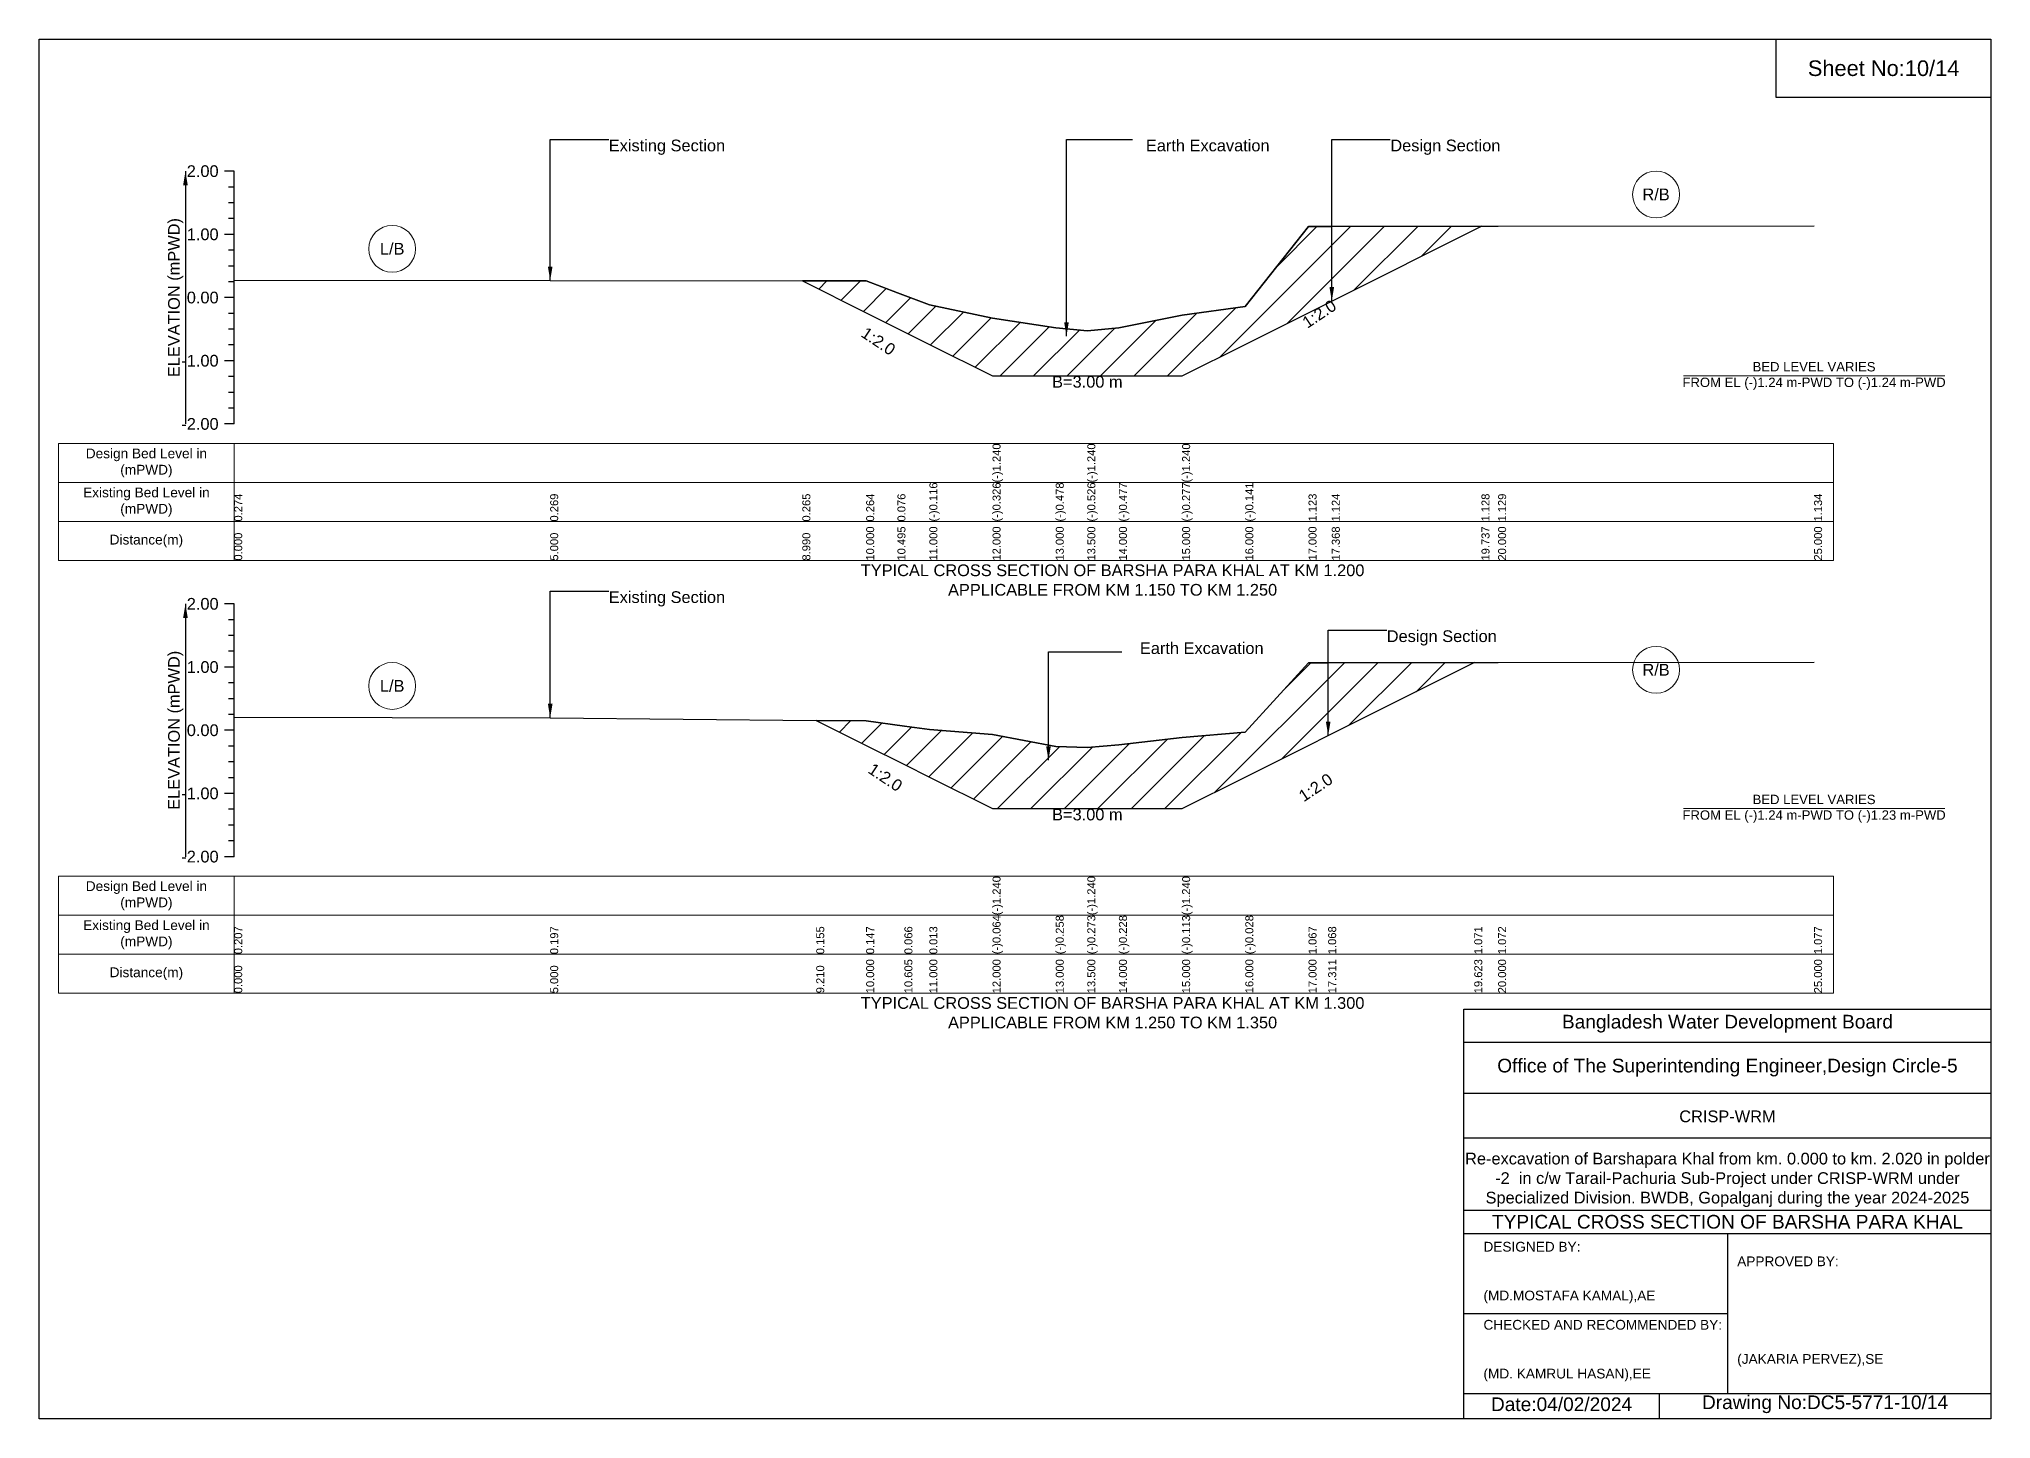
# Model space of a CAD drawing. Header units: inches. Extents: x 91000 to 248000, y -12937 to 0.
# Drawn here: x 190000 to 198000, y -5656 to 0 of the extents above; entities that cross this region are included whole.
import ezdxf

# ---------------------------------------------------------------- set-up
doc = ezdxf.new("R2010")
doc.units = ezdxf.units.IN
doc.header["$LTSCALE"] = 7
doc.header["$MEASUREMENT"] = 0
for name, color, linetype, lineweight in [('Cross section Data Border', 7, 'Continuous', 9), ('Cross Section Labels', 7, 'Continuous', 9), ('Existing_Bed_Level for Xsection', 7, 'Continuous', 25)]:
    doc.layers.add(name, color=color, linetype=linetype, lineweight=lineweight)
doc.styles.get("Standard").update_dxf_attribs({"font": 'arial.ttf'})
doc.dimstyles.get("Standard").update_dxf_attribs({"dimtxt": 0.18, "dimasz": 0.18, "dimexe": 0.18, "dimexo": 0.0625, "dimgap": 0.09, "dimtad": 0, "dimtih": 1, "dimtoh": 1, "dimdec": 4, "dimzin": 0, "dimdsep": 46, "dimtxsty": 'Standard', "dimcen": 0.09, "dimadec": 0, "dimazin": 0, "dimtfac": 1, "dimtdec": 4, "dimtofl": 0, "dimtmove": 0, "dimatfit": 3, "dimfxl": 1, "dimtolj": 1, "dimtzin": 0, "dimarcsym": 0})

msp = doc.modelspace()

# ---------------------------------------------------------------- hatches: boundary and pattern name
at = {"layer": 'Existing_Bed_Level for Xsection'}
h = msp.add_hatch(dxfattribs=at)
h.set_pattern_fill('ANSI31', color=256, scale=777, style=0)
h.paths.add_polyline_path([(193128.4, -991.1), (193390, -1121.9), (193518.2, -1186), (193649, -1251.4), (193908, -1380.9), (194167, -1380.9), (194296.5, -1380.9), (194426, -1380.9), (194685, -1380.9), (194944, -1251.4), (195203, -1121.9), (195298.4, -1074.2), (195911.9, -767.5), (195298.4, -768.7), (195203, -768.9), (194944, -1096.3), (194685, -1131.5), (194426, -1183.3), (194296.5, -1196), (194167, -1183.6), (193908, -1144.2), (193649, -1089.8), (193518.2, -1040.1), (193390, -991.4)])
h = msp.add_hatch(dxfattribs=at)
h.set_pattern_fill('ANSI31', color=256, scale=777, style=0)
h.set_pattern_definition([(45, (0, 160), (-68.677746, 68.677746), [])])
h.paths.add_polyline_path([(193185.4, -2793.2), (193390, -2895.5), (193546.7, -2973.8), (193649, -3025), (193908, -3154.5), (194167, -3154.5), (194296.5, -3154.5), (194426, -3154.5), (194685, -3154.5), (194944, -3025), (195203, -2895.5), (195283.6, -2855.1), (195882.3, -2555.8), (195283.6, -2556.8), (195203, -2556.9), (194944, -2840.5), (194685, -2862.6), (194426, -2892.3), (194296.5, -2904), (194167, -2900.1), (193908, -2849.9), (193649, -2829.9), (193546.7, -2816.2), (193390, -2795.2)])

# ---------------------------------------------------------------- linework, layer by layer
for points in [[(190000, 0), (198000, 0), (198000, -5656), (190000, -5656)], [(197120, 0), (198000, 0), (198000, -240), (197120, -240)]]:
    msp.add_lwpolyline(points, close=True)
for points in [[(195840, -5656), (195840, -3976), (198000, -3976)], [(195840, -4112), (198000, -4112)], [(195840, -4320), (198000, -4320)], [(195840, -4504), (198000, -4504)], [(195840, -4800), (198000, -4800)], [(195840, -4896), (198000, -4896)], [(196920, -4896), (196920, -5552)], [(195840, -5224), (196920, -5224)], [(195840, -5552), (198000, -5552)], [(196640, -5552), (196640, -5656)]]:
    msp.add_lwpolyline(points)
at = {"layer": 'Cross section Data Border'}
for points in [[(190080, -1657.8), (197355, -1657.8), (197355, -2137.8), (190080, -2137.8)], [(190080, -3431.3), (197355, -3431.3), (197355, -3911.3), (190080, -3911.3)]]:
    msp.add_lwpolyline(points, close=True, dxfattribs=at)
for points in [[(190800, -1657.8), (190800, -2137.8)], [(190080, -1817.8), (197355, -1817.8)], [(190080, -1977.8), (197355, -1977.8)], [(190800, -3431.3), (190800, -3911.3)], [(190080, -3591.3), (197355, -3591.3)], [(190080, -3751.3), (197355, -3751.3)]]:
    msp.add_lwpolyline(points, dxfattribs=at)
at = {"layer": 'Cross Section Labels'}
for points in [[(196739.2, -1380.9), (197810.8, -1380.9)], [(196739.2, -3154.5), (197810.8, -3154.5)]]:
    msp.add_lwpolyline(points, dxfattribs=at)
for centre in [(196627.5, -637.2), (191447.5, -859.9), (191447.5, -2651.5), (196627.5, -2585.5)]:
    msp.add_circle(centre, 96, dxfattribs=at)
at = {"layer": 'Existing_Bed_Level for Xsection'}
for points in [[(190800, -541.8), (190760, -541.8)], [(190800, -1577.8), (190800, -1318.8), (190800, -1059.8), (190800, -800.8), (190800, -541.8)], [(190800, -606.5), (190776, -606.5)], [(190800, -671.3), (190776, -671.3)], [(190800, -736), (190776, -736)], [(190800, -988.8), (192095, -990.1), (193128.4, -991.1), (193390, -991.4), (193518.2, -1040.1), (193649, -1089.8), (193908, -1144.2), (193908, -1144.2), (194167, -1183.6), (194296.5, -1196), (194296.5, -1196), (194426, -1183.3), (194685, -1131.5), (194685, -1131.5), (194944, -1096.3), (195203, -768.9), (195298.4, -768.7), (195911.9, -767.5), (195980, -767.4), (197275, -766.1)], [(190800, -800.8), (190760, -800.8)], [(190800, -865.5), (190776, -865.5)], [(190800, -930.3), (190776, -930.3)], [(190800, -995), (190776, -995)], [(190800, -1059.8), (190760, -1059.8)], [(190800, -1124.5), (190776, -1124.5)], [(190800, -1189.3), (190776, -1189.3)], [(190800, -1254), (190776, -1254)], [(190800, -1318.8), (190760, -1318.8)], [(190800, -1383.5), (190776, -1383.5)], [(190800, -1448.3), (190776, -1448.3)], [(190800, -1513), (190776, -1513)], [(190800, -1577.8), (190760, -1577.8)], [(190800, -2315.3), (190760, -2315.3)], [(190800, -3351.3), (190800, -3092.3), (190800, -2833.3), (190800, -2574.3), (190800, -2315.3)], [(190800, -2380), (190776, -2380)], [(190800, -2444.8), (190776, -2444.8)], [(190800, -2509.5), (190776, -2509.5)], [(190800, -2779.7), (192095, -2782.3), (193185.4, -2793.2), (193390, -2795.2), (193546.7, -2816.2), (193649, -2829.9), (193908, -2849.9), (193908, -2849.9), (194167, -2900.1), (194296.5, -2904), (194296.5, -2904), (194426, -2892.3), (194685, -2862.6), (194685, -2862.6), (194944, -2840.5), (195203, -2556.9), (195283.6, -2556.8), (195882.3, -2555.8), (195980, -2555.6), (197275, -2554.3)], [(190800, -2574.3), (190760, -2574.3)], [(190800, -2639), (190776, -2639)], [(190800, -2703.8), (190776, -2703.8)], [(190800, -2768.5), (190776, -2768.5)], [(190800, -2833.3), (190760, -2833.3)], [(190800, -2898), (190776, -2898)], [(190800, -2962.8), (190776, -2962.8)], [(190800, -3027.5), (190776, -3027.5)], [(190800, -3092.3), (190760, -3092.3)], [(190800, -3157), (190776, -3157)], [(190800, -3221.8), (190776, -3221.8)], [(190800, -3351.3), (190760, -3351.3)], [(190800, -3286.5), (190776, -3286.5)]]:
    msp.add_lwpolyline(points, dxfattribs=at)
for points in [[(193128.4, -991.1), (193128.4, -991.1), (193390, -1121.9), (193518.2, -1186), (193649, -1251.4), (193908, -1380.9), (193908, -1380.9), (194167, -1380.9), (194296.5, -1380.9), (194296.5, -1380.9), (194426, -1380.9), (194685, -1380.9), (194685, -1380.9), (194944, -1251.4), (195203, -1121.9), (195298.4, -1074.2), (195911.9, -767.5), (195911.9, -767.5), (195911.9, -767.5), (195298.4, -768.7), (195203, -768.9), (194944, -1096.3), (194685, -1131.5), (194685, -1131.5), (194426, -1183.3), (194296.5, -1196), (194296.5, -1196), (194167, -1183.6), (193908, -1144.2), (193908, -1144.2), (193649, -1089.8), (193518.2, -1040.1), (193390, -991.4), (193128.4, -991.1)], [(193185.4, -2793.2), (193185.4, -2793.2), (193390, -2895.5), (193546.7, -2973.8), (193649, -3025), (193908, -3154.5), (193908, -3154.5), (194167, -3154.5), (194296.5, -3154.5), (194296.5, -3154.5), (194426, -3154.5), (194685, -3154.5), (194685, -3154.5), (194944, -3025), (195203, -2895.5), (195283.6, -2855.1), (195882.3, -2555.8), (195882.3, -2555.8), (195882.3, -2555.8), (195283.6, -2556.8), (195203, -2556.9), (194944, -2840.5), (194685, -2862.6), (194685, -2862.6), (194426, -2892.3), (194296.5, -2904), (194296.5, -2904), (194167, -2900.1), (193908, -2849.9), (193908, -2849.9), (193649, -2829.9), (193546.7, -2816.2), (193390, -2795.2), (193185.4, -2793.2)]]:
    msp.add_lwpolyline(points, close=True, dxfattribs=at)

# ---------------------------------------------------------------- texts
at = {"attachment_point": 5}
for s, insert, char_height in [('Sheet No:10/14', (197560, -120), 64), ('Bangladesh Water Development Board', (196920, -4036), 56), ('Office of The Superintending Engineer,Design Circle-5', (196920, -4216), 56)]:
    msp.add_mtext(s, dxfattribs=dict(at, insert=insert, char_height=char_height))
for s, insert, char_height, width, attachment_point in [('CRISP-WRM', (196920, -4416), 48, 2240, 5), ('Re-excavation of Barshapara Khal from km. 0.000 to km. 2.020 in polder -2  in c/w Tarail-Pachuria Sub-Project under CRISP-WRM under Specialized Division. BWDB, Gopalganj during the year 2024-2025', (196920, -4676), 48, 2160, 5), ('TYPICAL CROSS SECTION OF BARSHA PARA KHAL', (196920, -4848), 56, 2240, 5), ('DESIGNED BY:^J^J^J(MD.MOSTAFA KAMAL),AE', (195920, -5056), 40, 1120, 4), ('APPROVED BY:^J^J^J^J^J^J(JAKARIA PERVEZ),SE', (196960, -5216), 40, 1120, 4), ('CHECKED AND RECOMMENDED BY:^J^J^J(MD. KAMRUL HASAN),EE', (195920, -5376), 40, 1120, 4), ('Date:04/02/2024', (196240, -5596), 56, 1120, 5), ('Drawing No:DC5-5771-10/14', (197320, -5596), 56, 1760, 5)]:
    msp.add_mtext(s, dxfattribs=dict(insert=insert, char_height=char_height, width=width, attachment_point=attachment_point))
at = {"layer": 'Cross section Data Border', "char_height": 40, "width": 640, "attachment_point": 5}
for s, insert in [('Design Bed Level in (mPWD)', (190440, -1737.8)), ('Existing Bed Level in (mPWD)', (190440, -1897.8)), ('Distance(m)', (190440, -2057.8)), ('Design Bed Level in (mPWD)', (190440, -3511.3)), ('Existing Bed Level in (mPWD)', (190440, -3671.3)), ('Distance(m)', (190440, -3831.3))]:
    msp.add_mtext(s, dxfattribs=dict(at, insert=insert))
at = {"layer": 'Cross Section Labels'}
for s, insert, char_height, attachment_point in [('Existing Section', (192335, -412.3), 48, 1), ('Earth Excavation', (194536.5, -412.3), 48, 1), ('Design Section', (195538.4, -412.3), 48, 1), ('R/B', (196627.5, -637.2), 48, 5), ('L/B', (191447.5, -859.9), 48, 5), ('BED LEVEL VARIES ^JFROM EL (-)1.24 m-PWD TO (-)1.24 m-PWD', (197275, -1380.9), 38.4, 5), ('B=3.00 m', (194296.5, -1380.9), 48, 2), ('TYPICAL CROSS SECTION OF BARSHA PARA KHAL AT KM 1.200^JAPPLICABLE FROM KM 1.150 TO KM 1.250', (194400, -2217.8), 48, 5), ('Existing Section', (192335, -2263.5), 48, 1), ('Earth Excavation', (194512, -2472.6), 48, 1), ('Design Section', (195523.6, -2423.5), 48, 1), ('R/B', (196627.5, -2585.5), 48, 5), ('L/B', (191447.5, -2651.5), 48, 5), ('BED LEVEL VARIES ^JFROM EL (-)1.24 m-PWD TO (-)1.23 m-PWD', (197275, -3154.5), 38.4, 5), ('B=3.00 m', (194296.5, -3154.5), 48, 2), ('TYPICAL CROSS SECTION OF BARSHA PARA KHAL AT KM 1.300^JAPPLICABLE FROM KM 1.250 TO KM 1.350', (194400, -3991.3), 48, 5)]:
    msp.add_mtext(s, dxfattribs=dict(at, insert=insert, char_height=char_height, attachment_point=attachment_point))
at = {"layer": 'Cross Section Labels', "char_height": 48, "attachment_point": 2}
for insert, rotation in [((195233.7, -1106.6), 33.69007), ((193453.5, -1218.4), 326.30993), ((193482, -3006.2), 326.30993), ((195218.9, -3047.5), 33.69007)]:
    msp.add_mtext('1:2.0', dxfattribs=dict(at, insert=insert, rotation=rotation))
at = {"layer": 'Existing_Bed_Level for Xsection', "char_height": 48, "attachment_point": 6}
for s, insert in [('2.00', (190736, -541.8)), ('1.00', (190736, -800.8)), ('0.00', (190736, -1059.8)), ('-1.00', (190736, -1318.8)), ('-2.00', (190736, -1577.8)), ('2.00', (190736, -2315.3)), ('1.00', (190736, -2574.3)), ('0.00', (190736, -2833.3)), ('-1.00', (190736, -3092.3)), ('-2.00', (190736, -3351.3))]:
    msp.add_mtext(s, dxfattribs=dict(at, insert=insert))
at = {"layer": 'Existing_Bed_Level for Xsection', "rotation": 90}
for s, insert, char_height, attachment_point in [('ELEVATION (mPWD)', (190560, -1059.8), 48, 5), ('(-)1.240', (193908, -1817.8), 32.8, 1), ('(-)1.240', (194296.5, -1817.8), 32.8, 1), ('(-)1.240', (194685, -1817.8), 32.8, 1), ('(-)0.116', (193649, -1977.8), 32.8, 1), ('(-)0.326', (193908, -1977.8), 32.8, 1), ('(-)0.478', (194167, -1977.8), 32.8, 1), ('(-)0.526', (194296.5, -1977.8), 32.8, 1), ('(-)0.477', (194426, -1977.8), 32.8, 1), ('(-)0.277', (194685, -1977.8), 32.8, 1), ('(-)0.141', (194944, -1977.8), 32.8, 1), ('0.274', (190800, -1977.8), 32.8, 1), ('0.269', (192095, -1977.8), 32.8, 1), ('0.265', (193128.4, -1977.8), 32.8, 1), ('0.264', (193390, -1977.8), 32.8, 1), ('0.076', (193518.2, -1977.8), 32.8, 1), ('1.123', (195203, -1977.8), 32.8, 1), ('1.124', (195298.4, -1977.8), 32.8, 1), ('1.128', (195911.9, -1977.8), 32.8, 1), ('1.129', (195980, -1977.8), 32.8, 1), ('1.134', (197275, -1977.8), 32.8, 1), ('10.000', (193390, -2137.8), 32.8, 1), ('10.495', (193518.2, -2137.8), 32.8, 1), ('11.000', (193649, -2137.8), 32.8, 1), ('12.000', (193908, -2137.8), 32.8, 1), ('13.000', (194167, -2137.8), 32.8, 1), ('13.500', (194296.5, -2137.8), 32.8, 1), ('14.000', (194426, -2137.8), 32.8, 1), ('15.000', (194685, -2137.8), 32.8, 1), ('16.000', (194944, -2137.8), 32.8, 1), ('17.000', (195203, -2137.8), 32.8, 1), ('17.368', (195298.4, -2137.8), 32.8, 1), ('19.737', (195911.9, -2137.8), 32.8, 1), ('20.000', (195980, -2137.8), 32.8, 1), ('25.000', (197275, -2137.8), 32.8, 1), ('0.000', (190800, -2137.8), 32.8, 1), ('5.000', (192095, -2137.8), 32.8, 1), ('8.990', (193128.4, -2137.8), 32.8, 1), ('ELEVATION (mPWD)', (190560, -2833.3), 48, 5), ('(-)1.240', (193908, -3591.3), 32.8, 1), ('(-)1.240', (194296.5, -3591.3), 32.8, 1), ('(-)1.240', (194685, -3591.3), 32.8, 1), ('(-)0.064', (193908, -3751.3), 32.8, 1), ('(-)0.258', (194167, -3751.3), 32.8, 1), ('(-)0.273', (194296.5, -3751.3), 32.8, 1), ('(-)0.228', (194426, -3751.3), 32.8, 1), ('(-)0.113', (194685, -3751.3), 32.8, 1), ('(-)0.028', (194944, -3751.3), 32.8, 1), ('0.207', (190800, -3751.3), 32.8, 1), ('0.197', (192095, -3751.3), 32.8, 1), ('0.155', (193185.4, -3751.3), 32.8, 1), ('0.147', (193390, -3751.3), 32.8, 1), ('0.066', (193546.7, -3751.3), 32.8, 1), ('0.013', (193649, -3751.3), 32.8, 1), ('1.067', (195203, -3751.3), 32.8, 1), ('1.068', (195283.6, -3751.3), 32.8, 1), ('1.071', (195882.3, -3751.3), 32.8, 1), ('1.072', (195980, -3751.3), 32.8, 1), ('1.077', (197275, -3751.3), 32.8, 1), ('0.000', (190800, -3911.3), 32.8, 1), ('5.000', (192095, -3911.3), 32.8, 1), ('9.210', (193185.4, -3911.3), 32.8, 1), ('10.000', (193390, -3911.3), 32.8, 1), ('10.605', (193546.7, -3911.3), 32.8, 1), ('11.000', (193649, -3911.3), 32.8, 1), ('12.000', (193908, -3911.3), 32.8, 1), ('13.000', (194167, -3911.3), 32.8, 1), ('13.500', (194296.5, -3911.3), 32.8, 1), ('14.000', (194426, -3911.3), 32.8, 1), ('15.000', (194685, -3911.3), 32.8, 1), ('16.000', (194944, -3911.3), 32.8, 1), ('17.000', (195203, -3911.3), 32.8, 1), ('17.311', (195283.6, -3911.3), 32.8, 1), ('19.623', (195882.3, -3911.3), 32.8, 1), ('20.000', (195980, -3911.3), 32.8, 1), ('25.000', (197275, -3911.3), 32.8, 1)]:
    msp.add_mtext(s, dxfattribs=dict(at, insert=insert, char_height=char_height, attachment_point=attachment_point))

# ---------------------------------------------------------------- leaders
at = {"layer": 'Cross Section Labels', "annotation_type": 0, "has_hookline": 1, "hookline_direction": 0}
for points, text_width in [([(192095, -990.1), (192095, -412.3), (192334.9, -412.3)], 467.2), ([(194211, -1218.5), (194211, -412.3), (194481.3, -412.3)], 497), ([(195298.4, -1074.2), (195298.4, -412.3), (195538.3, -412.3)], 441.2), ([(192095, -2782.3), (192095, -2263.5), (192334.9, -2263.5)], 467.2), ([(195283.6, -2855.1), (195283.6, -2423.5), (195523.6, -2423.5)], 441.2), ([(194137.2, -2956.3), (194137.2, -2512.1), (194437.7, -2512.1)], 497)]:
    msp.add_leader(points, dimstyle='Standard', override={"dimasz": 57.6}, dxfattribs=dict(at, text_width=text_width))
at = {"layer": 'Existing_Bed_Level for Xsection'}
for points in [[(190600, -541.8), (190600, -1577.8)], [(190600, -2315.3), (190600, -3351.3)]]:
    msp.add_leader(points, dimstyle='Standard', override={"dimasz": 57.6}, dxfattribs=at)

doc.saveas('drawing.dxf')
